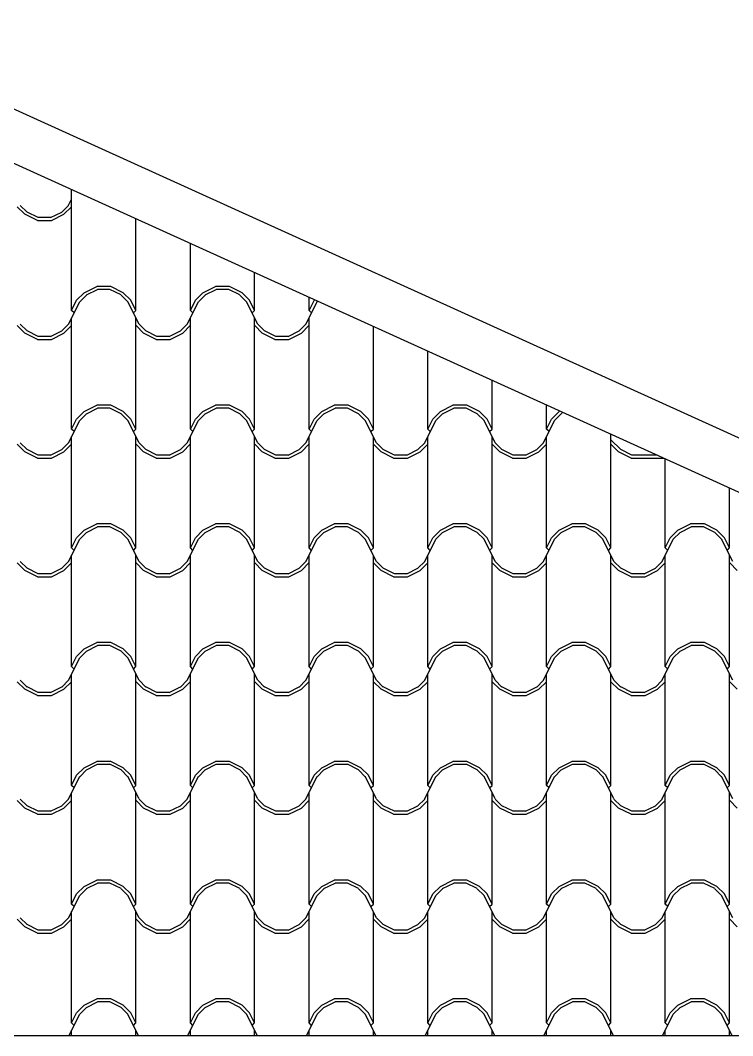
# Model space of a CAD drawing. Extents: x -14.8 to 35.6, y 44.5 to 81.2.
# Drawn here: x 1.831 to 3.271, y 50.193 to 52.245 of the extents above; entities that cross this region are included whole.
import ezdxf

# ---------------------------------------------------------------- set-up
doc = ezdxf.new("R2010")
doc.units = 0
doc.header["$MEASUREMENT"] = 0
doc.layers.add('NUEVO', color=1, linetype='CONTINUOUS')
doc.layers.add('RELLENO', color=7, linetype='CONTINUOUS')

msp = doc.modelspace()

# ---------------------------------------------------------------- linework, layer by layer
at = {"layer": 'NUEVO'}
for p, q in [((1.4227, 52.2452), (5.7474, 50.284)), ((1.4227, 52.1354), (5.7061, 50.1929)), ((5.7061, 50.1929), (-2.8606, 50.1929)), ((4.4994, 50.1929), (-2.8606, 50.1929))]:
    msp.add_line(p, q, dxfattribs=at)
at = {"layer": 'RELLENO', "color": 1}
for p, q in [((1.935, 51.6589), (1.935, 51.9031)), ((1.8405, 51.8531), (1.8252, 51.8684)), ((1.8449, 51.8576), (1.8313, 51.8712)), ((1.9151, 51.8576), (1.9287, 51.8712)), ((1.9195, 51.8531), (1.9348, 51.8684)), ((1.9287, 51.8713), (1.9344, 51.8827)), ((1.9287, 51.8713), (1.9344, 51.8827)), ((1.8659, 51.8404), (1.8405, 51.8532)), ((1.8675, 51.8464), (1.8449, 51.8577)), ((1.8925, 51.8464), (1.8675, 51.8464)), ((1.8925, 51.8464), (1.9151, 51.8577)), ((1.8941, 51.8404), (1.9195, 51.8532)), ((2.065, 51.6589), (2.065, 51.8442)), ((1.8659, 51.8404), (1.8941, 51.8404)), ((2.175, 51.6589), (2.175, 51.7943)), ((2.305, 51.6589), (2.305, 51.7353)), ((1.9605, 51.6946), (1.9859, 51.7073)), ((1.9649, 51.6901), (1.9875, 51.7014)), ((2.0141, 51.7073), (1.9859, 51.7073)), ((2.0125, 51.7013), (1.9875, 51.7013)), ((2.0351, 51.6901), (2.0125, 51.7014)), ((2.0395, 51.6946), (2.0141, 51.7073)), ((2.2005, 51.6946), (2.2259, 51.7073)), ((2.2049, 51.6901), (2.2275, 51.7014)), ((2.2541, 51.7073), (2.2259, 51.7073)), ((2.2525, 51.7013), (2.2275, 51.7013)), ((2.2751, 51.6901), (2.2525, 51.7014)), ((2.2795, 51.6946), (2.2541, 51.7073)), ((1.935, 51.6589), (1.9452, 51.6793)), ((1.935, 51.6589), (1.9452, 51.6793)), ((1.9452, 51.6793), (1.9605, 51.6945)), ((1.9513, 51.6764), (1.9649, 51.69)), ((2.0487, 51.6764), (2.0351, 51.69)), ((2.0548, 51.6793), (2.0395, 51.6945)), ((2.065, 51.6589), (2.0548, 51.6793)), ((2.065, 51.6589), (2.0548, 51.6793)), ((2.175, 51.6589), (2.1852, 51.6793)), ((2.175, 51.6589), (2.1852, 51.6793)), ((2.1852, 51.6793), (2.2005, 51.6945)), ((2.1913, 51.6764), (2.2049, 51.69)), ((2.2887, 51.6764), (2.2751, 51.69)), ((2.2948, 51.6793), (2.2795, 51.6945)), ((2.305, 51.6589), (2.2948, 51.6793)), ((2.305, 51.6589), (2.2948, 51.6793)), ((2.415, 51.6589), (2.415, 51.6854)), ((2.415, 51.6589), (2.4258, 51.6805)), ((1.9287, 51.6313), (1.9513, 51.6765)), ((1.9287, 51.6313), (1.9513, 51.6765)), ((1.94, 51.6538), (1.935, 51.6588)), ((2.0713, 51.6313), (2.0487, 51.6765)), ((2.0713, 51.6313), (2.0487, 51.6765)), ((2.06, 51.6538), (2.065, 51.6588)), ((2.1687, 51.6313), (2.1913, 51.6765)), ((2.1687, 51.6313), (2.1913, 51.6765)), ((2.18, 51.6538), (2.175, 51.6588)), ((2.3113, 51.6313), (2.2887, 51.6765)), ((2.3113, 51.6313), (2.2887, 51.6765)), ((2.3, 51.6538), (2.305, 51.6588)), ((2.4087, 51.6313), (2.4319, 51.6777)), ((2.4087, 51.6313), (2.4319, 51.6777)), ((2.415, 51.6589), (2.4174, 51.6637)), ((2.42, 51.6538), (2.415, 51.6588)), ((1.935, 51.4189), (1.935, 51.6439)), ((2.065, 51.4189), (2.065, 51.6439)), ((2.175, 51.4189), (2.175, 51.6439)), ((2.305, 51.4189), (2.305, 51.6439)), ((2.415, 51.4189), (2.415, 51.6439)), ((1.8405, 51.6131), (1.8252, 51.6284)), ((1.8449, 51.6176), (1.8313, 51.6312)), ((1.8675, 51.6064), (1.8449, 51.6177)), ((1.8925, 51.6064), (1.9151, 51.6177)), ((1.9151, 51.6176), (1.9287, 51.6312)), ((1.9195, 51.6131), (1.9348, 51.6284)), ((2.0805, 51.6131), (2.0652, 51.6284)), ((2.0849, 51.6176), (2.0713, 51.6312)), ((2.1075, 51.6064), (2.0849, 51.6177)), ((2.1325, 51.6064), (2.1551, 51.6177)), ((2.1551, 51.6176), (2.1687, 51.6312)), ((2.1595, 51.6131), (2.1748, 51.6284)), ((2.3205, 51.6131), (2.3052, 51.6284)), ((2.3249, 51.6176), (2.3113, 51.6312)), ((2.3475, 51.6064), (2.3249, 51.6177)), ((2.3725, 51.6064), (2.3951, 51.6177)), ((2.3951, 51.6176), (2.4087, 51.6312)), ((2.3995, 51.6131), (2.4148, 51.6284)), ((2.545, 51.4189), (2.545, 51.6265)), ((1.8659, 51.6004), (1.8405, 51.6131)), ((1.8659, 51.6004), (1.8941, 51.6004)), ((1.8925, 51.6064), (1.8675, 51.6064)), ((1.8941, 51.6004), (1.9195, 51.6131)), ((2.1059, 51.6004), (2.0805, 51.6131)), ((2.1059, 51.6004), (2.1341, 51.6004)), ((2.1325, 51.6064), (2.1075, 51.6064)), ((2.1341, 51.6004), (2.1595, 51.6131)), ((2.3459, 51.6004), (2.3205, 51.6131)), ((2.3459, 51.6004), (2.3741, 51.6004)), ((2.3725, 51.6064), (2.3475, 51.6064)), ((2.3741, 51.6004), (2.3995, 51.6131)), ((2.655, 51.4189), (2.655, 51.5766)), ((2.785, 51.4189), (2.785, 51.5176)), ((1.9452, 51.4393), (1.9605, 51.4545)), ((1.9605, 51.4546), (1.9859, 51.4673)), ((1.9649, 51.4501), (1.9875, 51.4614)), ((2.0141, 51.4673), (1.9859, 51.4673)), ((2.0125, 51.4613), (1.9875, 51.4613)), ((2.0351, 51.4501), (2.0125, 51.4614)), ((2.0395, 51.4546), (2.0141, 51.4673)), ((2.0548, 51.4393), (2.0395, 51.4545)), ((2.1852, 51.4393), (2.2005, 51.4545)), ((2.2005, 51.4546), (2.2259, 51.4673)), ((2.2049, 51.4501), (2.2275, 51.4614)), ((2.2541, 51.4673), (2.2259, 51.4673)), ((2.2525, 51.4613), (2.2275, 51.4613)), ((2.2751, 51.4501), (2.2525, 51.4614)), ((2.2795, 51.4546), (2.2541, 51.4673)), ((2.2948, 51.4393), (2.2795, 51.4545)), ((2.4252, 51.4393), (2.4405, 51.4545)), ((2.4405, 51.4546), (2.4659, 51.4673)), ((2.4449, 51.4501), (2.4675, 51.4614)), ((2.4941, 51.4673), (2.4659, 51.4673)), ((2.4925, 51.4613), (2.4675, 51.4613)), ((2.5151, 51.4501), (2.4925, 51.4614)), ((2.5195, 51.4546), (2.4941, 51.4673)), ((2.5348, 51.4393), (2.5195, 51.4545)), ((2.6652, 51.4393), (2.6805, 51.4545)), ((2.6805, 51.4546), (2.7059, 51.4673)), ((2.6849, 51.4501), (2.7075, 51.4614)), ((2.7341, 51.4673), (2.7059, 51.4673)), ((2.7325, 51.4613), (2.7075, 51.4613)), ((2.7551, 51.4501), (2.7325, 51.4614)), ((2.7595, 51.4546), (2.7341, 51.4673)), ((2.7748, 51.4393), (2.7595, 51.4545)), ((2.895, 51.4189), (2.895, 51.4677)), ((2.9052, 51.4393), (2.9216, 51.4557)), ((2.9113, 51.4364), (2.9278, 51.4529)), ((1.9287, 51.3913), (1.9513, 51.4365)), ((1.9287, 51.3913), (1.9513, 51.4365)), ((1.935, 51.4189), (1.9452, 51.4393)), ((1.935, 51.4189), (1.9452, 51.4393)), ((1.9513, 51.4364), (1.9649, 51.45)), ((2.0487, 51.4364), (2.0351, 51.45)), ((2.0713, 51.3913), (2.0487, 51.4365)), ((2.0713, 51.3913), (2.0487, 51.4365)), ((2.065, 51.4189), (2.0548, 51.4393)), ((2.065, 51.4189), (2.0548, 51.4393)), ((2.1687, 51.3913), (2.1913, 51.4365)), ((2.1687, 51.3913), (2.1913, 51.4365)), ((2.175, 51.4189), (2.1852, 51.4393)), ((2.175, 51.4189), (2.1852, 51.4393)), ((2.1913, 51.4364), (2.2049, 51.45)), ((2.2887, 51.4364), (2.2751, 51.45)), ((2.3113, 51.3913), (2.2887, 51.4365)), ((2.3113, 51.3913), (2.2887, 51.4365)), ((2.305, 51.4189), (2.2948, 51.4393)), ((2.305, 51.4189), (2.2948, 51.4393)), ((2.4087, 51.3913), (2.4313, 51.4365)), ((2.4087, 51.3913), (2.4313, 51.4365)), ((2.415, 51.4189), (2.4252, 51.4393)), ((2.415, 51.4189), (2.4252, 51.4393)), ((2.4313, 51.4364), (2.4449, 51.45)), ((2.5287, 51.4364), (2.5151, 51.45)), ((2.5513, 51.3913), (2.5287, 51.4365)), ((2.5513, 51.3913), (2.5287, 51.4365)), ((2.545, 51.4189), (2.5348, 51.4393)), ((2.545, 51.4189), (2.5348, 51.4393)), ((2.6487, 51.3913), (2.6713, 51.4365)), ((2.6487, 51.3913), (2.6713, 51.4365)), ((2.655, 51.4189), (2.6652, 51.4393)), ((2.655, 51.4189), (2.6652, 51.4393)), ((2.6713, 51.4364), (2.6849, 51.45)), ((2.7687, 51.4364), (2.7551, 51.45)), ((2.7913, 51.3913), (2.7687, 51.4365)), ((2.7913, 51.3913), (2.7687, 51.4365)), ((2.785, 51.4189), (2.7748, 51.4393)), ((2.785, 51.4189), (2.7748, 51.4393)), ((2.8887, 51.3913), (2.9113, 51.4365)), ((2.8887, 51.3913), (2.9113, 51.4365)), ((2.895, 51.4189), (2.9052, 51.4393)), ((2.895, 51.4189), (2.9052, 51.4393)), ((1.94, 51.4138), (1.935, 51.4188)), ((2.06, 51.4138), (2.065, 51.4188)), ((2.18, 51.4138), (2.175, 51.4188)), ((2.3, 51.4138), (2.305, 51.4188)), ((2.42, 51.4138), (2.415, 51.4188)), ((2.54, 51.4138), (2.545, 51.4188)), ((2.66, 51.4138), (2.655, 51.4188)), ((2.78, 51.4138), (2.785, 51.4188)), ((2.9, 51.4138), (2.895, 51.4188)), ((1.8449, 51.3776), (1.8313, 51.3912)), ((1.9151, 51.3776), (1.9287, 51.3912)), ((1.935, 51.1789), (1.935, 51.4039)), ((2.065, 51.1789), (2.065, 51.4039)), ((2.0849, 51.3776), (2.0713, 51.3912)), ((2.1551, 51.3776), (2.1687, 51.3912)), ((2.175, 51.1789), (2.175, 51.4039)), ((2.305, 51.1789), (2.305, 51.4039)), ((2.3249, 51.3776), (2.3113, 51.3912)), ((2.3951, 51.3776), (2.4087, 51.3912)), ((2.415, 51.1789), (2.415, 51.4039)), ((2.545, 51.1789), (2.545, 51.4039)), ((2.5649, 51.3776), (2.5513, 51.3912)), ((2.6351, 51.3776), (2.6487, 51.3912)), ((2.655, 51.1789), (2.655, 51.4039)), ((2.785, 51.1789), (2.785, 51.4039)), ((2.8049, 51.3776), (2.7913, 51.3912)), ((2.8751, 51.3776), (2.8887, 51.3912)), ((2.895, 51.1789), (2.895, 51.4039)), ((3.025, 51.1789), (3.025, 51.4088)), ((3.0449, 51.3776), (3.025, 51.3975)), ((1.8405, 51.3731), (1.8252, 51.3884)), ((1.8659, 51.3604), (1.8405, 51.3731)), ((1.8675, 51.3664), (1.8449, 51.3777)), ((1.8925, 51.3664), (1.9151, 51.3777)), ((1.8941, 51.3604), (1.9195, 51.3731)), ((1.9195, 51.3731), (1.9348, 51.3884)), ((2.0805, 51.3731), (2.0652, 51.3884)), ((2.1059, 51.3604), (2.0805, 51.3731)), ((2.1075, 51.3664), (2.0849, 51.3777)), ((2.1325, 51.3664), (2.1551, 51.3777)), ((2.1341, 51.3604), (2.1595, 51.3731)), ((2.1595, 51.3731), (2.1748, 51.3884)), ((2.3205, 51.3731), (2.3052, 51.3884)), ((2.3459, 51.3604), (2.3205, 51.3731)), ((2.3475, 51.3664), (2.3249, 51.3777)), ((2.3725, 51.3664), (2.3951, 51.3777)), ((2.3741, 51.3604), (2.3995, 51.3731)), ((2.3995, 51.3731), (2.4148, 51.3884)), ((2.5605, 51.3731), (2.5452, 51.3884)), ((2.5859, 51.3604), (2.5605, 51.3731)), ((2.5875, 51.3664), (2.5649, 51.3777)), ((2.6125, 51.3664), (2.6351, 51.3777)), ((2.6141, 51.3604), (2.6395, 51.3731)), ((2.6395, 51.3731), (2.6548, 51.3884)), ((2.8005, 51.3731), (2.7852, 51.3884)), ((2.8259, 51.3604), (2.8005, 51.3731)), ((2.8275, 51.3664), (2.8049, 51.3777)), ((2.8525, 51.3664), (2.8751, 51.3777)), ((2.8541, 51.3604), (2.8795, 51.3731)), ((2.8795, 51.3731), (2.8948, 51.3884)), ((3.0405, 51.3731), (3.025, 51.3886)), ((3.0659, 51.3604), (3.0405, 51.3731)), ((3.0675, 51.3664), (3.0449, 51.3777)), ((1.8659, 51.3604), (1.8941, 51.3604)), ((1.8925, 51.3664), (1.8675, 51.3664)), ((2.1059, 51.3604), (2.1341, 51.3604)), ((2.1325, 51.3664), (2.1075, 51.3664)), ((2.3459, 51.3604), (2.3741, 51.3604)), ((2.3725, 51.3664), (2.3475, 51.3664)), ((2.5859, 51.3604), (2.6141, 51.3604)), ((2.6125, 51.3664), (2.5875, 51.3664)), ((2.8259, 51.3604), (2.8541, 51.3604)), ((2.8525, 51.3664), (2.8275, 51.3664)), ((3.0659, 51.3604), (3.1316, 51.3604)), ((3.1185, 51.3664), (3.0675, 51.3664)), ((3.135, 51.1789), (3.135, 51.3589)), ((3.265, 51.1789), (3.265, 51.2999)), ((1.9605, 51.2146), (1.9859, 51.2273)), ((2.0141, 51.2273), (1.9859, 51.2273)), ((2.0395, 51.2146), (2.0141, 51.2273)), ((2.2005, 51.2146), (2.2259, 51.2273)), ((2.2541, 51.2273), (2.2259, 51.2273)), ((2.2795, 51.2146), (2.2541, 51.2273)), ((2.4405, 51.2146), (2.4659, 51.2273)), ((2.4941, 51.2273), (2.4659, 51.2273)), ((2.5195, 51.2146), (2.4941, 51.2273)), ((2.6805, 51.2146), (2.7059, 51.2273)), ((2.7341, 51.2273), (2.7059, 51.2273)), ((2.7595, 51.2146), (2.7341, 51.2273)), ((2.9205, 51.2146), (2.9459, 51.2273)), ((2.9741, 51.2273), (2.9459, 51.2273)), ((2.9995, 51.2146), (2.9741, 51.2273)), ((3.1605, 51.2146), (3.1859, 51.2273)), ((3.2141, 51.2273), (3.1859, 51.2273)), ((3.2395, 51.2146), (3.2141, 51.2273)), ((1.9452, 51.1993), (1.9605, 51.2145)), ((1.9513, 51.1964), (1.9649, 51.21)), ((1.9649, 51.2101), (1.9875, 51.2214)), ((2.0125, 51.2213), (1.9875, 51.2213)), ((2.0351, 51.2101), (2.0125, 51.2214)), ((2.0487, 51.1964), (2.0351, 51.21)), ((2.0548, 51.1993), (2.0395, 51.2145)), ((2.1852, 51.1993), (2.2005, 51.2145)), ((2.1913, 51.1964), (2.2049, 51.21)), ((2.2049, 51.2101), (2.2275, 51.2214)), ((2.2525, 51.2213), (2.2275, 51.2213)), ((2.2751, 51.2101), (2.2525, 51.2214)), ((2.2887, 51.1964), (2.2751, 51.21)), ((2.2948, 51.1993), (2.2795, 51.2145)), ((2.4252, 51.1993), (2.4405, 51.2145)), ((2.4313, 51.1964), (2.4449, 51.21)), ((2.4449, 51.2101), (2.4675, 51.2214)), ((2.4925, 51.2213), (2.4675, 51.2213)), ((2.5151, 51.2101), (2.4925, 51.2214)), ((2.5287, 51.1964), (2.5151, 51.21)), ((2.5348, 51.1993), (2.5195, 51.2145)), ((2.6652, 51.1993), (2.6805, 51.2145)), ((2.6713, 51.1964), (2.6849, 51.21)), ((2.6849, 51.2101), (2.7075, 51.2214)), ((2.7325, 51.2213), (2.7075, 51.2213)), ((2.7551, 51.2101), (2.7325, 51.2214)), ((2.7687, 51.1964), (2.7551, 51.21)), ((2.7748, 51.1993), (2.7595, 51.2145)), ((2.9052, 51.1993), (2.9205, 51.2145)), ((2.9113, 51.1964), (2.9249, 51.21)), ((2.9249, 51.2101), (2.9475, 51.2214)), ((2.9725, 51.2213), (2.9475, 51.2213)), ((2.9951, 51.2101), (2.9725, 51.2214)), ((3.0087, 51.1964), (2.9951, 51.21)), ((3.0148, 51.1993), (2.9995, 51.2145)), ((3.1452, 51.1993), (3.1605, 51.2145)), ((3.1513, 51.1964), (3.1649, 51.21)), ((3.1649, 51.2101), (3.1875, 51.2214)), ((3.2125, 51.2213), (3.1875, 51.2213)), ((3.2351, 51.2101), (3.2125, 51.2214)), ((3.2487, 51.1964), (3.2351, 51.21)), ((3.2548, 51.1993), (3.2395, 51.2145)), ((1.9287, 51.1513), (1.9513, 51.1965)), ((1.9287, 51.1513), (1.9513, 51.1965)), ((1.935, 51.1789), (1.9452, 51.1993)), ((1.935, 51.1789), (1.9452, 51.1993)), ((2.0713, 51.1513), (2.0487, 51.1965)), ((2.0713, 51.1513), (2.0487, 51.1965)), ((2.065, 51.1789), (2.0548, 51.1993)), ((2.065, 51.1789), (2.0548, 51.1993)), ((2.1687, 51.1513), (2.1913, 51.1965)), ((2.1687, 51.1513), (2.1913, 51.1965)), ((2.175, 51.1789), (2.1852, 51.1993)), ((2.175, 51.1789), (2.1852, 51.1993)), ((2.3113, 51.1513), (2.2887, 51.1965)), ((2.3113, 51.1513), (2.2887, 51.1965)), ((2.305, 51.1789), (2.2948, 51.1993)), ((2.305, 51.1789), (2.2948, 51.1993)), ((2.4087, 51.1513), (2.4313, 51.1965)), ((2.4087, 51.1513), (2.4313, 51.1965)), ((2.415, 51.1789), (2.4252, 51.1993)), ((2.415, 51.1789), (2.4252, 51.1993)), ((2.5513, 51.1513), (2.5287, 51.1965)), ((2.5513, 51.1513), (2.5287, 51.1965)), ((2.545, 51.1789), (2.5348, 51.1993)), ((2.545, 51.1789), (2.5348, 51.1993)), ((2.6487, 51.1513), (2.6713, 51.1965)), ((2.6487, 51.1513), (2.6713, 51.1965)), ((2.655, 51.1789), (2.6652, 51.1993)), ((2.655, 51.1789), (2.6652, 51.1993)), ((2.7913, 51.1513), (2.7687, 51.1965)), ((2.7913, 51.1513), (2.7687, 51.1965)), ((2.785, 51.1789), (2.7748, 51.1993)), ((2.785, 51.1789), (2.7748, 51.1993)), ((2.8887, 51.1513), (2.9113, 51.1965)), ((2.8887, 51.1513), (2.9113, 51.1965)), ((2.895, 51.1789), (2.9052, 51.1993)), ((2.895, 51.1789), (2.9052, 51.1993)), ((3.0313, 51.1513), (3.0087, 51.1965)), ((3.0313, 51.1513), (3.0087, 51.1965)), ((3.025, 51.1789), (3.0148, 51.1993)), ((3.025, 51.1789), (3.0148, 51.1993)), ((3.1287, 51.1513), (3.1513, 51.1965)), ((3.1287, 51.1513), (3.1513, 51.1965)), ((3.135, 51.1789), (3.1452, 51.1993)), ((3.135, 51.1789), (3.1452, 51.1993)), ((3.2713, 51.1513), (3.2487, 51.1965)), ((3.2713, 51.1513), (3.2487, 51.1965)), ((3.265, 51.1789), (3.2548, 51.1993)), ((3.265, 51.1789), (3.2548, 51.1993)), ((1.94, 51.1738), (1.935, 51.1788)), ((2.06, 51.1738), (2.065, 51.1788)), ((2.18, 51.1738), (2.175, 51.1788)), ((2.3, 51.1738), (2.305, 51.1788)), ((2.42, 51.1738), (2.415, 51.1788)), ((2.54, 51.1738), (2.545, 51.1788)), ((2.66, 51.1738), (2.655, 51.1788)), ((2.78, 51.1738), (2.785, 51.1788)), ((2.9, 51.1738), (2.895, 51.1788)), ((3.02, 51.1738), (3.025, 51.1788)), ((3.14, 51.1738), (3.135, 51.1788)), ((3.26, 51.1738), (3.265, 51.1788)), ((1.8405, 51.1331), (1.8252, 51.1484)), ((1.8449, 51.1376), (1.8313, 51.1512)), ((1.9151, 51.1376), (1.9287, 51.1512)), ((1.9195, 51.1331), (1.9348, 51.1484)), ((1.935, 50.9389), (1.935, 51.1639)), ((2.065, 50.9389), (2.065, 51.1639)), ((2.0805, 51.1331), (2.0652, 51.1484)), ((2.0849, 51.1376), (2.0713, 51.1512)), ((2.1551, 51.1376), (2.1687, 51.1512)), ((2.1595, 51.1331), (2.1748, 51.1484)), ((2.175, 50.9389), (2.175, 51.1639)), ((2.305, 50.9389), (2.305, 51.1639)), ((2.3205, 51.1331), (2.3052, 51.1484)), ((2.3249, 51.1376), (2.3113, 51.1512)), ((2.3951, 51.1376), (2.4087, 51.1512)), ((2.3995, 51.1331), (2.4148, 51.1484)), ((2.415, 50.9389), (2.415, 51.1639)), ((2.545, 50.9389), (2.545, 51.1639)), ((2.5605, 51.1331), (2.5452, 51.1484)), ((2.5649, 51.1376), (2.5513, 51.1512)), ((2.6351, 51.1376), (2.6487, 51.1512)), ((2.6395, 51.1331), (2.6548, 51.1484)), ((2.655, 50.9389), (2.655, 51.1639)), ((2.785, 50.9389), (2.785, 51.1639)), ((2.8005, 51.1331), (2.7852, 51.1484)), ((2.8049, 51.1376), (2.7913, 51.1512)), ((2.8751, 51.1376), (2.8887, 51.1512)), ((2.8795, 51.1331), (2.8948, 51.1484)), ((2.895, 50.9389), (2.895, 51.1639)), ((3.025, 50.9389), (3.025, 51.1639)), ((3.0405, 51.1331), (3.0252, 51.1484)), ((3.0449, 51.1376), (3.0313, 51.1512)), ((3.1151, 51.1376), (3.1287, 51.1512)), ((3.1195, 51.1331), (3.1348, 51.1484)), ((3.135, 50.9389), (3.135, 51.1639)), ((3.265, 50.9389), (3.265, 51.1639)), ((3.2805, 51.1331), (3.2652, 51.1484)), ((1.8659, 51.1204), (1.8405, 51.1331)), ((1.8675, 51.1264), (1.8449, 51.1377)), ((1.8925, 51.1264), (1.8675, 51.1264)), ((1.8925, 51.1264), (1.9151, 51.1377)), ((1.8941, 51.1204), (1.9195, 51.1331)), ((2.1059, 51.1204), (2.0805, 51.1331)), ((2.1075, 51.1264), (2.0849, 51.1377)), ((2.1325, 51.1264), (2.1075, 51.1264)), ((2.1325, 51.1264), (2.1551, 51.1377)), ((2.1341, 51.1204), (2.1595, 51.1331)), ((2.3459, 51.1204), (2.3205, 51.1331)), ((2.3475, 51.1264), (2.3249, 51.1377)), ((2.3725, 51.1264), (2.3475, 51.1264)), ((2.3725, 51.1264), (2.3951, 51.1377)), ((2.3741, 51.1204), (2.3995, 51.1331)), ((2.5859, 51.1204), (2.5605, 51.1331)), ((2.5875, 51.1264), (2.5649, 51.1377)), ((2.6125, 51.1264), (2.5875, 51.1264)), ((2.6125, 51.1264), (2.6351, 51.1377)), ((2.6141, 51.1204), (2.6395, 51.1331)), ((2.8259, 51.1204), (2.8005, 51.1331)), ((2.8275, 51.1264), (2.8049, 51.1377)), ((2.8525, 51.1264), (2.8275, 51.1264)), ((2.8525, 51.1264), (2.8751, 51.1377)), ((2.8541, 51.1204), (2.8795, 51.1331)), ((3.0659, 51.1204), (3.0405, 51.1331)), ((3.0675, 51.1264), (3.0449, 51.1377)), ((3.0925, 51.1264), (3.0675, 51.1264)), ((3.0925, 51.1264), (3.1151, 51.1377)), ((3.0941, 51.1204), (3.1195, 51.1331)), ((1.8659, 51.1204), (1.8941, 51.1204)), ((2.1059, 51.1204), (2.1341, 51.1204)), ((2.3459, 51.1204), (2.3741, 51.1204)), ((2.5859, 51.1204), (2.6141, 51.1204)), ((2.8259, 51.1204), (2.8541, 51.1204)), ((3.0659, 51.1204), (3.0941, 51.1204)), ((1.9605, 50.9746), (1.9859, 50.9873)), ((1.9649, 50.9701), (1.9875, 50.9814)), ((2.0141, 50.9873), (1.9859, 50.9873)), ((2.0125, 50.9813), (1.9875, 50.9813)), ((2.0351, 50.9701), (2.0125, 50.9814)), ((2.0395, 50.9746), (2.0141, 50.9873)), ((2.2005, 50.9746), (2.2259, 50.9873)), ((2.2049, 50.9701), (2.2275, 50.9814)), ((2.2541, 50.9873), (2.2259, 50.9873)), ((2.2525, 50.9813), (2.2275, 50.9813)), ((2.2751, 50.9701), (2.2525, 50.9814)), ((2.2795, 50.9746), (2.2541, 50.9873)), ((2.4405, 50.9746), (2.4659, 50.9873)), ((2.4449, 50.9701), (2.4675, 50.9814)), ((2.4941, 50.9873), (2.4659, 50.9873)), ((2.4925, 50.9813), (2.4675, 50.9813)), ((2.5151, 50.9701), (2.4925, 50.9814)), ((2.5195, 50.9746), (2.4941, 50.9873)), ((2.6805, 50.9746), (2.7059, 50.9873)), ((2.6849, 50.9701), (2.7075, 50.9814)), ((2.7341, 50.9873), (2.7059, 50.9873)), ((2.7325, 50.9813), (2.7075, 50.9813)), ((2.7551, 50.9701), (2.7325, 50.9814)), ((2.7595, 50.9746), (2.7341, 50.9873)), ((2.9205, 50.9746), (2.9459, 50.9873)), ((2.9249, 50.9701), (2.9475, 50.9814)), ((2.9741, 50.9873), (2.9459, 50.9873)), ((2.9725, 50.9813), (2.9475, 50.9813)), ((2.9951, 50.9701), (2.9725, 50.9814)), ((2.9995, 50.9746), (2.9741, 50.9873)), ((3.1605, 50.9746), (3.1859, 50.9873)), ((3.1649, 50.9701), (3.1875, 50.9814)), ((3.2141, 50.9873), (3.1859, 50.9873)), ((3.2125, 50.9813), (3.1875, 50.9813)), ((3.2351, 50.9701), (3.2125, 50.9814)), ((3.2395, 50.9746), (3.2141, 50.9873)), ((1.9452, 50.9593), (1.9605, 50.9745)), ((1.9513, 50.9564), (1.9649, 50.97)), ((2.0487, 50.9564), (2.0351, 50.97)), ((2.0548, 50.9593), (2.0395, 50.9745)), ((2.1852, 50.9593), (2.2005, 50.9745)), ((2.1913, 50.9564), (2.2049, 50.97)), ((2.2887, 50.9564), (2.2751, 50.97)), ((2.2948, 50.9593), (2.2795, 50.9745)), ((2.4252, 50.9593), (2.4405, 50.9745)), ((2.4313, 50.9564), (2.4449, 50.97)), ((2.5287, 50.9564), (2.5151, 50.97)), ((2.5348, 50.9593), (2.5195, 50.9745)), ((2.6652, 50.9593), (2.6805, 50.9745)), ((2.6713, 50.9564), (2.6849, 50.97)), ((2.7687, 50.9564), (2.7551, 50.97)), ((2.7748, 50.9593), (2.7595, 50.9745)), ((2.9052, 50.9593), (2.9205, 50.9745)), ((2.9113, 50.9564), (2.9249, 50.97)), ((3.0087, 50.9564), (2.9951, 50.97)), ((3.0148, 50.9593), (2.9995, 50.9745)), ((3.1452, 50.9593), (3.1605, 50.9745)), ((3.1513, 50.9564), (3.1649, 50.97)), ((3.2487, 50.9564), (3.2351, 50.97)), ((3.2548, 50.9593), (3.2395, 50.9745)), ((1.9287, 50.9113), (1.9513, 50.9565)), ((1.9287, 50.9113), (1.9513, 50.9565)), ((1.935, 50.9389), (1.9452, 50.9593)), ((1.935, 50.9389), (1.9452, 50.9593)), ((2.0713, 50.9113), (2.0487, 50.9565)), ((2.0713, 50.9113), (2.0487, 50.9565)), ((2.065, 50.9389), (2.0548, 50.9593)), ((2.065, 50.9389), (2.0548, 50.9593)), ((2.1687, 50.9113), (2.1913, 50.9565)), ((2.1687, 50.9113), (2.1913, 50.9565)), ((2.175, 50.9389), (2.1852, 50.9593)), ((2.175, 50.9389), (2.1852, 50.9593)), ((2.3113, 50.9113), (2.2887, 50.9565)), ((2.3113, 50.9113), (2.2887, 50.9565)), ((2.305, 50.9389), (2.2948, 50.9593)), ((2.305, 50.9389), (2.2948, 50.9593)), ((2.4087, 50.9113), (2.4313, 50.9565)), ((2.4087, 50.9113), (2.4313, 50.9565)), ((2.415, 50.9389), (2.4252, 50.9593)), ((2.415, 50.9389), (2.4252, 50.9593)), ((2.5513, 50.9113), (2.5287, 50.9565)), ((2.5513, 50.9113), (2.5287, 50.9565)), ((2.545, 50.9389), (2.5348, 50.9593)), ((2.545, 50.9389), (2.5348, 50.9593)), ((2.6487, 50.9113), (2.6713, 50.9565)), ((2.6487, 50.9113), (2.6713, 50.9565)), ((2.655, 50.9389), (2.6652, 50.9593)), ((2.655, 50.9389), (2.6652, 50.9593)), ((2.7913, 50.9113), (2.7687, 50.9565)), ((2.7913, 50.9113), (2.7687, 50.9565)), ((2.785, 50.9389), (2.7748, 50.9593)), ((2.785, 50.9389), (2.7748, 50.9593)), ((2.8887, 50.9113), (2.9113, 50.9565)), ((2.8887, 50.9113), (2.9113, 50.9565)), ((2.895, 50.9389), (2.9052, 50.9593)), ((2.895, 50.9389), (2.9052, 50.9593)), ((3.0313, 50.9113), (3.0087, 50.9565)), ((3.0313, 50.9113), (3.0087, 50.9565)), ((3.025, 50.9389), (3.0148, 50.9593)), ((3.025, 50.9389), (3.0148, 50.9593)), ((3.1287, 50.9113), (3.1513, 50.9565)), ((3.1287, 50.9113), (3.1513, 50.9565)), ((3.135, 50.9389), (3.1452, 50.9593)), ((3.135, 50.9389), (3.1452, 50.9593)), ((3.2713, 50.9113), (3.2487, 50.9565)), ((3.2713, 50.9113), (3.2487, 50.9565)), ((3.265, 50.9389), (3.2548, 50.9593)), ((3.265, 50.9389), (3.2548, 50.9593)), ((1.94, 50.9338), (1.935, 50.9388)), ((1.935, 50.6989), (1.935, 50.9239)), ((2.06, 50.9338), (2.065, 50.9388)), ((2.065, 50.6989), (2.065, 50.9239)), ((2.18, 50.9338), (2.175, 50.9388)), ((2.175, 50.6989), (2.175, 50.9239)), ((2.3, 50.9338), (2.305, 50.9388)), ((2.305, 50.6989), (2.305, 50.9239)), ((2.42, 50.9338), (2.415, 50.9388)), ((2.415, 50.6989), (2.415, 50.9239)), ((2.54, 50.9338), (2.545, 50.9388)), ((2.545, 50.6989), (2.545, 50.9239)), ((2.66, 50.9338), (2.655, 50.9388)), ((2.655, 50.6989), (2.655, 50.9239)), ((2.78, 50.9338), (2.785, 50.9388)), ((2.785, 50.6989), (2.785, 50.9239)), ((2.9, 50.9338), (2.895, 50.9388)), ((2.895, 50.6989), (2.895, 50.9239)), ((3.02, 50.9338), (3.025, 50.9388)), ((3.025, 50.6989), (3.025, 50.9239)), ((3.14, 50.9338), (3.135, 50.9388)), ((3.135, 50.6989), (3.135, 50.9239)), ((3.26, 50.9338), (3.265, 50.9388)), ((3.265, 50.6989), (3.265, 50.9239)), ((1.8405, 50.8931), (1.8252, 50.9084)), ((1.8449, 50.8976), (1.8313, 50.9112)), ((1.9151, 50.8976), (1.9287, 50.9112)), ((1.9195, 50.8931), (1.9348, 50.9084)), ((2.0805, 50.8931), (2.0652, 50.9084)), ((2.0849, 50.8976), (2.0713, 50.9112)), ((2.1551, 50.8976), (2.1687, 50.9112)), ((2.1595, 50.8931), (2.1748, 50.9084)), ((2.3205, 50.8931), (2.3052, 50.9084)), ((2.3249, 50.8976), (2.3113, 50.9112)), ((2.3951, 50.8976), (2.4087, 50.9112)), ((2.3995, 50.8931), (2.4148, 50.9084)), ((2.5605, 50.8931), (2.5452, 50.9084)), ((2.5649, 50.8976), (2.5513, 50.9112)), ((2.6351, 50.8976), (2.6487, 50.9112)), ((2.6395, 50.8931), (2.6548, 50.9084)), ((2.8005, 50.8931), (2.7852, 50.9084)), ((2.8049, 50.8976), (2.7913, 50.9112)), ((2.8751, 50.8976), (2.8887, 50.9112)), ((2.8795, 50.8931), (2.8948, 50.9084)), ((3.0405, 50.8931), (3.0252, 50.9084)), ((3.0449, 50.8976), (3.0313, 50.9112)), ((3.1151, 50.8976), (3.1287, 50.9112)), ((3.1195, 50.8931), (3.1348, 50.9084)), ((3.2805, 50.8931), (3.2652, 50.9084)), ((1.8659, 50.8804), (1.8405, 50.8931)), ((1.8675, 50.8864), (1.8449, 50.8977)), ((1.8659, 50.8804), (1.8941, 50.8804)), ((1.8925, 50.8864), (1.8675, 50.8864)), ((1.8925, 50.8864), (1.9151, 50.8977)), ((1.8941, 50.8804), (1.9195, 50.8931)), ((2.1059, 50.8804), (2.0805, 50.8931)), ((2.1075, 50.8864), (2.0849, 50.8977)), ((2.1059, 50.8804), (2.1341, 50.8804)), ((2.1325, 50.8864), (2.1075, 50.8864)), ((2.1325, 50.8864), (2.1551, 50.8977)), ((2.1341, 50.8804), (2.1595, 50.8931)), ((2.3459, 50.8804), (2.3205, 50.8931)), ((2.3475, 50.8864), (2.3249, 50.8977)), ((2.3459, 50.8804), (2.3741, 50.8804)), ((2.3725, 50.8864), (2.3475, 50.8864)), ((2.3725, 50.8864), (2.3951, 50.8977)), ((2.3741, 50.8804), (2.3995, 50.8931)), ((2.5859, 50.8804), (2.5605, 50.8931)), ((2.5875, 50.8864), (2.5649, 50.8977)), ((2.5859, 50.8804), (2.6141, 50.8804)), ((2.6125, 50.8864), (2.5875, 50.8864)), ((2.6125, 50.8864), (2.6351, 50.8977)), ((2.6141, 50.8804), (2.6395, 50.8931)), ((2.8259, 50.8804), (2.8005, 50.8931)), ((2.8275, 50.8864), (2.8049, 50.8977)), ((2.8259, 50.8804), (2.8541, 50.8804)), ((2.8525, 50.8864), (2.8275, 50.8864)), ((2.8525, 50.8864), (2.8751, 50.8977)), ((2.8541, 50.8804), (2.8795, 50.8931)), ((3.0659, 50.8804), (3.0405, 50.8931)), ((3.0675, 50.8864), (3.0449, 50.8977)), ((3.0659, 50.8804), (3.0941, 50.8804)), ((3.0925, 50.8864), (3.0675, 50.8864)), ((3.0925, 50.8864), (3.1151, 50.8977)), ((3.0941, 50.8804), (3.1195, 50.8931)), ((1.9452, 50.7193), (1.9605, 50.7345)), ((1.9605, 50.7346), (1.9859, 50.7473)), ((1.9649, 50.7301), (1.9875, 50.7414)), ((2.0141, 50.7473), (1.9859, 50.7473)), ((2.0125, 50.7413), (1.9875, 50.7413)), ((2.0351, 50.7301), (2.0125, 50.7414)), ((2.0395, 50.7346), (2.0141, 50.7473)), ((2.0548, 50.7193), (2.0395, 50.7345)), ((2.1852, 50.7193), (2.2005, 50.7345)), ((2.2005, 50.7346), (2.2259, 50.7473)), ((2.2049, 50.7301), (2.2275, 50.7414)), ((2.2541, 50.7473), (2.2259, 50.7473)), ((2.2525, 50.7413), (2.2275, 50.7413)), ((2.2751, 50.7301), (2.2525, 50.7414)), ((2.2795, 50.7346), (2.2541, 50.7473)), ((2.2948, 50.7193), (2.2795, 50.7345)), ((2.4252, 50.7193), (2.4405, 50.7345)), ((2.4405, 50.7346), (2.4659, 50.7473)), ((2.4449, 50.7301), (2.4675, 50.7414)), ((2.4941, 50.7473), (2.4659, 50.7473)), ((2.4925, 50.7413), (2.4675, 50.7413)), ((2.5151, 50.7301), (2.4925, 50.7414)), ((2.5195, 50.7346), (2.4941, 50.7473)), ((2.5348, 50.7193), (2.5195, 50.7345)), ((2.6652, 50.7193), (2.6805, 50.7345)), ((2.6805, 50.7346), (2.7059, 50.7473)), ((2.6849, 50.7301), (2.7075, 50.7414)), ((2.7341, 50.7473), (2.7059, 50.7473)), ((2.7325, 50.7413), (2.7075, 50.7413)), ((2.7551, 50.7301), (2.7325, 50.7414)), ((2.7595, 50.7346), (2.7341, 50.7473)), ((2.7748, 50.7193), (2.7595, 50.7345)), ((2.9052, 50.7193), (2.9205, 50.7345)), ((2.9205, 50.7346), (2.9459, 50.7473)), ((2.9249, 50.7301), (2.9475, 50.7414)), ((2.9741, 50.7473), (2.9459, 50.7473)), ((2.9725, 50.7413), (2.9475, 50.7413)), ((2.9951, 50.7301), (2.9725, 50.7414)), ((2.9995, 50.7346), (2.9741, 50.7473)), ((3.0148, 50.7193), (2.9995, 50.7345)), ((3.1452, 50.7193), (3.1605, 50.7345)), ((3.1605, 50.7346), (3.1859, 50.7473)), ((3.1649, 50.7301), (3.1875, 50.7414)), ((3.2141, 50.7473), (3.1859, 50.7473)), ((3.2125, 50.7413), (3.1875, 50.7413)), ((3.2351, 50.7301), (3.2125, 50.7414)), ((3.2395, 50.7346), (3.2141, 50.7473)), ((3.2548, 50.7193), (3.2395, 50.7345)), ((1.9287, 50.6713), (1.9513, 50.7165)), ((1.9287, 50.6713), (1.9513, 50.7165)), ((1.935, 50.6989), (1.9452, 50.7193)), ((1.935, 50.6989), (1.9452, 50.7193)), ((1.9513, 50.7164), (1.9649, 50.73)), ((2.0487, 50.7164), (2.0351, 50.73)), ((2.0713, 50.6713), (2.0487, 50.7165)), ((2.0713, 50.6713), (2.0487, 50.7165)), ((2.065, 50.6989), (2.0548, 50.7193)), ((2.065, 50.6989), (2.0548, 50.7193)), ((2.1687, 50.6713), (2.1913, 50.7165)), ((2.1687, 50.6713), (2.1913, 50.7165)), ((2.175, 50.6989), (2.1852, 50.7193)), ((2.175, 50.6989), (2.1852, 50.7193)), ((2.1913, 50.7164), (2.2049, 50.73)), ((2.2887, 50.7164), (2.2751, 50.73)), ((2.3113, 50.6713), (2.2887, 50.7165)), ((2.3113, 50.6713), (2.2887, 50.7165)), ((2.305, 50.6989), (2.2948, 50.7193)), ((2.305, 50.6989), (2.2948, 50.7193)), ((2.4087, 50.6713), (2.4313, 50.7165)), ((2.4087, 50.6713), (2.4313, 50.7165)), ((2.415, 50.6989), (2.4252, 50.7193)), ((2.415, 50.6989), (2.4252, 50.7193)), ((2.4313, 50.7164), (2.4449, 50.73)), ((2.5287, 50.7164), (2.5151, 50.73)), ((2.5513, 50.6713), (2.5287, 50.7165)), ((2.5513, 50.6713), (2.5287, 50.7165)), ((2.545, 50.6989), (2.5348, 50.7193)), ((2.545, 50.6989), (2.5348, 50.7193)), ((2.6487, 50.6713), (2.6713, 50.7165)), ((2.6487, 50.6713), (2.6713, 50.7165)), ((2.655, 50.6989), (2.6652, 50.7193)), ((2.655, 50.6989), (2.6652, 50.7193)), ((2.6713, 50.7164), (2.6849, 50.73)), ((2.7687, 50.7164), (2.7551, 50.73)), ((2.7913, 50.6713), (2.7687, 50.7165)), ((2.7913, 50.6713), (2.7687, 50.7165)), ((2.785, 50.6989), (2.7748, 50.7193)), ((2.785, 50.6989), (2.7748, 50.7193)), ((2.8887, 50.6713), (2.9113, 50.7165)), ((2.8887, 50.6713), (2.9113, 50.7165)), ((2.895, 50.6989), (2.9052, 50.7193)), ((2.895, 50.6989), (2.9052, 50.7193)), ((2.9113, 50.7164), (2.9249, 50.73)), ((3.0087, 50.7164), (2.9951, 50.73)), ((3.0313, 50.6713), (3.0087, 50.7165)), ((3.0313, 50.6713), (3.0087, 50.7165)), ((3.025, 50.6989), (3.0148, 50.7193)), ((3.025, 50.6989), (3.0148, 50.7193)), ((3.1287, 50.6713), (3.1513, 50.7165)), ((3.1287, 50.6713), (3.1513, 50.7165)), ((3.135, 50.6989), (3.1452, 50.7193)), ((3.135, 50.6989), (3.1452, 50.7193)), ((3.1513, 50.7164), (3.1649, 50.73)), ((3.2487, 50.7164), (3.2351, 50.73)), ((3.2713, 50.6713), (3.2487, 50.7165)), ((3.2713, 50.6713), (3.2487, 50.7165)), ((3.265, 50.6989), (3.2548, 50.7193)), ((3.265, 50.6989), (3.2548, 50.7193)), ((1.94, 50.6938), (1.935, 50.6988)), ((2.06, 50.6938), (2.065, 50.6988)), ((2.18, 50.6938), (2.175, 50.6988)), ((2.3, 50.6938), (2.305, 50.6988)), ((2.42, 50.6938), (2.415, 50.6988)), ((2.54, 50.6938), (2.545, 50.6988)), ((2.66, 50.6938), (2.655, 50.6988)), ((2.78, 50.6938), (2.785, 50.6988)), ((2.9, 50.6938), (2.895, 50.6988)), ((3.02, 50.6938), (3.025, 50.6988)), ((3.14, 50.6938), (3.135, 50.6988)), ((3.26, 50.6938), (3.265, 50.6988)), ((1.935, 50.4589), (1.935, 50.6839)), ((2.065, 50.4589), (2.065, 50.6839)), ((2.175, 50.4589), (2.175, 50.6839)), ((2.305, 50.4589), (2.305, 50.6839)), ((2.415, 50.4589), (2.415, 50.6839)), ((2.545, 50.4589), (2.545, 50.6839)), ((2.655, 50.4589), (2.655, 50.6839)), ((2.785, 50.4589), (2.785, 50.6839)), ((2.895, 50.4589), (2.895, 50.6839)), ((3.025, 50.4589), (3.025, 50.6839)), ((3.135, 50.4589), (3.135, 50.6839)), ((3.265, 50.4589), (3.265, 50.6839)), ((1.8405, 50.6531), (1.8252, 50.6684)), ((1.8449, 50.6576), (1.8313, 50.6712)), ((1.8659, 50.6404), (1.8405, 50.6531)), ((1.8675, 50.6464), (1.8449, 50.6577)), ((1.8925, 50.6464), (1.9151, 50.6577)), ((1.8941, 50.6404), (1.9195, 50.6531)), ((1.9151, 50.6576), (1.9287, 50.6712)), ((1.9195, 50.6531), (1.9348, 50.6684)), ((2.0805, 50.6531), (2.0652, 50.6684)), ((2.0849, 50.6576), (2.0713, 50.6712)), ((2.1059, 50.6404), (2.0805, 50.6531)), ((2.1075, 50.6464), (2.0849, 50.6577)), ((2.1325, 50.6464), (2.1551, 50.6577)), ((2.1341, 50.6404), (2.1595, 50.6531)), ((2.1551, 50.6576), (2.1687, 50.6712)), ((2.1595, 50.6531), (2.1748, 50.6684)), ((2.3205, 50.6531), (2.3052, 50.6684)), ((2.3249, 50.6576), (2.3113, 50.6712)), ((2.3459, 50.6404), (2.3205, 50.6531)), ((2.3475, 50.6464), (2.3249, 50.6577)), ((2.3725, 50.6464), (2.3951, 50.6577)), ((2.3741, 50.6404), (2.3995, 50.6531)), ((2.3951, 50.6576), (2.4087, 50.6712)), ((2.3995, 50.6531), (2.4148, 50.6684)), ((2.5605, 50.6531), (2.5452, 50.6684)), ((2.5649, 50.6576), (2.5513, 50.6712)), ((2.5859, 50.6404), (2.5605, 50.6531)), ((2.5875, 50.6464), (2.5649, 50.6577)), ((2.6125, 50.6464), (2.6351, 50.6577)), ((2.6141, 50.6404), (2.6395, 50.6531)), ((2.6351, 50.6576), (2.6487, 50.6712)), ((2.6395, 50.6531), (2.6548, 50.6684)), ((2.8005, 50.6531), (2.7852, 50.6684)), ((2.8049, 50.6576), (2.7913, 50.6712)), ((2.8259, 50.6404), (2.8005, 50.6531)), ((2.8275, 50.6464), (2.8049, 50.6577)), ((2.8525, 50.6464), (2.8751, 50.6577)), ((2.8541, 50.6404), (2.8795, 50.6531)), ((2.8751, 50.6576), (2.8887, 50.6712)), ((2.8795, 50.6531), (2.8948, 50.6684)), ((3.0405, 50.6531), (3.0252, 50.6684)), ((3.0449, 50.6576), (3.0313, 50.6712)), ((3.0659, 50.6404), (3.0405, 50.6531)), ((3.0675, 50.6464), (3.0449, 50.6577)), ((3.0925, 50.6464), (3.1151, 50.6577)), ((3.0941, 50.6404), (3.1195, 50.6531)), ((3.1151, 50.6576), (3.1287, 50.6712)), ((3.1195, 50.6531), (3.1348, 50.6684)), ((3.2805, 50.6531), (3.2652, 50.6684)), ((1.8659, 50.6404), (1.8941, 50.6404)), ((1.8925, 50.6464), (1.8675, 50.6464)), ((2.1059, 50.6404), (2.1341, 50.6404)), ((2.1325, 50.6464), (2.1075, 50.6464)), ((2.3459, 50.6404), (2.3741, 50.6404)), ((2.3725, 50.6464), (2.3475, 50.6464)), ((2.5859, 50.6404), (2.6141, 50.6404)), ((2.6125, 50.6464), (2.5875, 50.6464)), ((2.8259, 50.6404), (2.8541, 50.6404)), ((2.8525, 50.6464), (2.8275, 50.6464)), ((3.0659, 50.6404), (3.0941, 50.6404)), ((3.0925, 50.6464), (3.0675, 50.6464)), ((1.9452, 50.4793), (1.9605, 50.4945)), ((1.9513, 50.4764), (1.9649, 50.49)), ((1.9605, 50.4946), (1.9859, 50.5073)), ((1.9649, 50.4901), (1.9875, 50.5014)), ((2.0141, 50.5073), (1.9859, 50.5073)), ((2.0125, 50.5013), (1.9875, 50.5013)), ((2.0351, 50.4901), (2.0125, 50.5014)), ((2.0395, 50.4946), (2.0141, 50.5073)), ((2.0487, 50.4764), (2.0351, 50.49)), ((2.0548, 50.4793), (2.0395, 50.4945)), ((2.1852, 50.4793), (2.2005, 50.4945)), ((2.1913, 50.4764), (2.2049, 50.49)), ((2.2005, 50.4946), (2.2259, 50.5073)), ((2.2049, 50.4901), (2.2275, 50.5014)), ((2.2541, 50.5073), (2.2259, 50.5073)), ((2.2525, 50.5013), (2.2275, 50.5013)), ((2.2751, 50.4901), (2.2525, 50.5014)), ((2.2795, 50.4946), (2.2541, 50.5073)), ((2.2887, 50.4764), (2.2751, 50.49)), ((2.2948, 50.4793), (2.2795, 50.4945)), ((2.4252, 50.4793), (2.4405, 50.4945)), ((2.4313, 50.4764), (2.4449, 50.49)), ((2.4405, 50.4946), (2.4659, 50.5073)), ((2.4449, 50.4901), (2.4675, 50.5014)), ((2.4941, 50.5073), (2.4659, 50.5073)), ((2.4925, 50.5013), (2.4675, 50.5013)), ((2.5151, 50.4901), (2.4925, 50.5014)), ((2.5195, 50.4946), (2.4941, 50.5073)), ((2.5287, 50.4764), (2.5151, 50.49)), ((2.5348, 50.4793), (2.5195, 50.4945)), ((2.6652, 50.4793), (2.6805, 50.4945)), ((2.6713, 50.4764), (2.6849, 50.49)), ((2.6805, 50.4946), (2.7059, 50.5073)), ((2.6849, 50.4901), (2.7075, 50.5014)), ((2.7341, 50.5073), (2.7059, 50.5073)), ((2.7325, 50.5013), (2.7075, 50.5013)), ((2.7551, 50.4901), (2.7325, 50.5014)), ((2.7595, 50.4946), (2.7341, 50.5073)), ((2.7687, 50.4764), (2.7551, 50.49)), ((2.7748, 50.4793), (2.7595, 50.4945)), ((2.9052, 50.4793), (2.9205, 50.4945)), ((2.9113, 50.4764), (2.9249, 50.49)), ((2.9205, 50.4946), (2.9459, 50.5073)), ((2.9249, 50.4901), (2.9475, 50.5014)), ((2.9741, 50.5073), (2.9459, 50.5073)), ((2.9725, 50.5013), (2.9475, 50.5013)), ((2.9951, 50.4901), (2.9725, 50.5014)), ((2.9995, 50.4946), (2.9741, 50.5073)), ((3.0087, 50.4764), (2.9951, 50.49)), ((3.0148, 50.4793), (2.9995, 50.4945)), ((3.1452, 50.4793), (3.1605, 50.4945)), ((3.1513, 50.4764), (3.1649, 50.49)), ((3.1605, 50.4946), (3.1859, 50.5073)), ((3.1649, 50.4901), (3.1875, 50.5014)), ((3.2141, 50.5073), (3.1859, 50.5073)), ((3.2125, 50.5013), (3.1875, 50.5013)), ((3.2351, 50.4901), (3.2125, 50.5014)), ((3.2395, 50.4946), (3.2141, 50.5073)), ((3.2487, 50.4764), (3.2351, 50.49)), ((3.2548, 50.4793), (3.2395, 50.4945)), ((1.9287, 50.4313), (1.9513, 50.4765)), ((1.9287, 50.4313), (1.9513, 50.4765)), ((1.935, 50.4589), (1.9452, 50.4793)), ((1.935, 50.4589), (1.9452, 50.4793)), ((2.0713, 50.4313), (2.0487, 50.4765)), ((2.0713, 50.4313), (2.0487, 50.4765)), ((2.065, 50.4589), (2.0548, 50.4793)), ((2.065, 50.4589), (2.0548, 50.4793)), ((2.1687, 50.4313), (2.1913, 50.4765)), ((2.1687, 50.4313), (2.1913, 50.4765)), ((2.175, 50.4589), (2.1852, 50.4793)), ((2.175, 50.4589), (2.1852, 50.4793)), ((2.3113, 50.4313), (2.2887, 50.4765)), ((2.3113, 50.4313), (2.2887, 50.4765)), ((2.305, 50.4589), (2.2948, 50.4793)), ((2.305, 50.4589), (2.2948, 50.4793)), ((2.4087, 50.4313), (2.4313, 50.4765)), ((2.4087, 50.4313), (2.4313, 50.4765)), ((2.415, 50.4589), (2.4252, 50.4793)), ((2.415, 50.4589), (2.4252, 50.4793)), ((2.5513, 50.4313), (2.5287, 50.4765)), ((2.5513, 50.4313), (2.5287, 50.4765)), ((2.545, 50.4589), (2.5348, 50.4793)), ((2.545, 50.4589), (2.5348, 50.4793)), ((2.6487, 50.4313), (2.6713, 50.4765)), ((2.6487, 50.4313), (2.6713, 50.4765)), ((2.655, 50.4589), (2.6652, 50.4793)), ((2.655, 50.4589), (2.6652, 50.4793)), ((2.7913, 50.4313), (2.7687, 50.4765)), ((2.7913, 50.4313), (2.7687, 50.4765)), ((2.785, 50.4589), (2.7748, 50.4793)), ((2.785, 50.4589), (2.7748, 50.4793)), ((2.8887, 50.4313), (2.9113, 50.4765)), ((2.8887, 50.4313), (2.9113, 50.4765)), ((2.895, 50.4589), (2.9052, 50.4793)), ((2.895, 50.4589), (2.9052, 50.4793)), ((3.0313, 50.4313), (3.0087, 50.4765)), ((3.0313, 50.4313), (3.0087, 50.4765)), ((3.025, 50.4589), (3.0148, 50.4793)), ((3.025, 50.4589), (3.0148, 50.4793)), ((3.1287, 50.4313), (3.1513, 50.4765)), ((3.1287, 50.4313), (3.1513, 50.4765)), ((3.135, 50.4589), (3.1452, 50.4793)), ((3.135, 50.4589), (3.1452, 50.4793)), ((3.2713, 50.4313), (3.2487, 50.4765)), ((3.2713, 50.4313), (3.2487, 50.4765)), ((3.265, 50.4589), (3.2548, 50.4793)), ((3.265, 50.4589), (3.2548, 50.4793)), ((1.94, 50.4538), (1.935, 50.4588)), ((2.06, 50.4538), (2.065, 50.4588)), ((2.18, 50.4538), (2.175, 50.4588)), ((2.3, 50.4538), (2.305, 50.4588)), ((2.42, 50.4538), (2.415, 50.4588)), ((2.54, 50.4538), (2.545, 50.4588)), ((2.66, 50.4538), (2.655, 50.4588)), ((2.78, 50.4538), (2.785, 50.4588)), ((2.9, 50.4538), (2.895, 50.4588)), ((3.02, 50.4538), (3.025, 50.4588)), ((3.14, 50.4538), (3.135, 50.4588)), ((3.26, 50.4538), (3.265, 50.4588)), ((1.8405, 50.4131), (1.8252, 50.4284)), ((1.8449, 50.4176), (1.8313, 50.4312)), ((1.9151, 50.4176), (1.9287, 50.4312)), ((1.9195, 50.4131), (1.9348, 50.4284)), ((1.935, 50.2189), (1.935, 50.4439)), ((2.065, 50.2189), (2.065, 50.4439)), ((2.0805, 50.4131), (2.0652, 50.4284)), ((2.0849, 50.4176), (2.0713, 50.4312)), ((2.1551, 50.4176), (2.1687, 50.4312)), ((2.1595, 50.4131), (2.1748, 50.4284)), ((2.175, 50.2189), (2.175, 50.4439)), ((2.305, 50.2189), (2.305, 50.4439)), ((2.3205, 50.4131), (2.3052, 50.4284)), ((2.3249, 50.4176), (2.3113, 50.4312)), ((2.3951, 50.4176), (2.4087, 50.4312)), ((2.3995, 50.4131), (2.4148, 50.4284)), ((2.415, 50.2189), (2.415, 50.4439)), ((2.545, 50.2189), (2.545, 50.4439)), ((2.5605, 50.4131), (2.5452, 50.4284)), ((2.5649, 50.4176), (2.5513, 50.4312)), ((2.6351, 50.4176), (2.6487, 50.4312)), ((2.6395, 50.4131), (2.6548, 50.4284)), ((2.655, 50.2189), (2.655, 50.4439)), ((2.785, 50.2189), (2.785, 50.4439)), ((2.8005, 50.4131), (2.7852, 50.4284)), ((2.8049, 50.4176), (2.7913, 50.4312)), ((2.8751, 50.4176), (2.8887, 50.4312)), ((2.8795, 50.4131), (2.8948, 50.4284)), ((2.895, 50.2189), (2.895, 50.4439)), ((3.025, 50.2189), (3.025, 50.4439)), ((3.0405, 50.4131), (3.0252, 50.4284)), ((3.0449, 50.4176), (3.0313, 50.4312)), ((3.1151, 50.4176), (3.1287, 50.4312)), ((3.1195, 50.4131), (3.1348, 50.4284)), ((3.135, 50.2189), (3.135, 50.4439)), ((3.265, 50.2189), (3.265, 50.4439)), ((3.2805, 50.4131), (3.2652, 50.4284)), ((1.8659, 50.4004), (1.8405, 50.4131)), ((1.8675, 50.4064), (1.8449, 50.4177)), ((1.8925, 50.4064), (1.8675, 50.4064)), ((1.8925, 50.4064), (1.9151, 50.4177)), ((1.8941, 50.4004), (1.9195, 50.4131)), ((2.1059, 50.4004), (2.0805, 50.4131)), ((2.1075, 50.4064), (2.0849, 50.4177)), ((2.1325, 50.4064), (2.1075, 50.4064)), ((2.1325, 50.4064), (2.1551, 50.4177)), ((2.1341, 50.4004), (2.1595, 50.4131)), ((2.3459, 50.4004), (2.3205, 50.4131)), ((2.3475, 50.4064), (2.3249, 50.4177)), ((2.3725, 50.4064), (2.3475, 50.4064)), ((2.3725, 50.4064), (2.3951, 50.4177)), ((2.3741, 50.4004), (2.3995, 50.4131)), ((2.5859, 50.4004), (2.5605, 50.4131)), ((2.5875, 50.4064), (2.5649, 50.4177)), ((2.6125, 50.4064), (2.5875, 50.4064)), ((2.6125, 50.4064), (2.6351, 50.4177)), ((2.6141, 50.4004), (2.6395, 50.4131)), ((2.8259, 50.4004), (2.8005, 50.4131)), ((2.8275, 50.4064), (2.8049, 50.4177)), ((2.8525, 50.4064), (2.8275, 50.4064)), ((2.8525, 50.4064), (2.8751, 50.4177)), ((2.8541, 50.4004), (2.8795, 50.4131)), ((3.0659, 50.4004), (3.0405, 50.4131)), ((3.0675, 50.4064), (3.0449, 50.4177)), ((3.0925, 50.4064), (3.0675, 50.4064)), ((3.0925, 50.4064), (3.1151, 50.4177)), ((3.0941, 50.4004), (3.1195, 50.4131)), ((1.8659, 50.4004), (1.8941, 50.4004)), ((2.1059, 50.4004), (2.1341, 50.4004)), ((2.3459, 50.4004), (2.3741, 50.4004)), ((2.5859, 50.4004), (2.6141, 50.4004)), ((2.8259, 50.4004), (2.8541, 50.4004)), ((3.0659, 50.4004), (3.0941, 50.4004)), ((1.9605, 50.2546), (1.9859, 50.2673)), ((2.0141, 50.2673), (1.9859, 50.2673)), ((2.0395, 50.2546), (2.0141, 50.2673)), ((2.2005, 50.2546), (2.2259, 50.2673)), ((2.2541, 50.2673), (2.2259, 50.2673)), ((2.2795, 50.2546), (2.2541, 50.2673)), ((2.4405, 50.2546), (2.4659, 50.2673)), ((2.4941, 50.2673), (2.4659, 50.2673)), ((2.5195, 50.2546), (2.4941, 50.2673)), ((2.6805, 50.2546), (2.7059, 50.2673)), ((2.7341, 50.2673), (2.7059, 50.2673)), ((2.7595, 50.2546), (2.7341, 50.2673)), ((2.9205, 50.2546), (2.9459, 50.2673)), ((2.9741, 50.2673), (2.9459, 50.2673)), ((2.9995, 50.2546), (2.9741, 50.2673)), ((3.1605, 50.2546), (3.1859, 50.2673)), ((3.2141, 50.2673), (3.1859, 50.2673)), ((3.2395, 50.2546), (3.2141, 50.2673)), ((1.9452, 50.2393), (1.9605, 50.2545)), ((1.9513, 50.2364), (1.9649, 50.25)), ((1.9649, 50.2501), (1.9875, 50.2614)), ((2.0125, 50.2613), (1.9875, 50.2613)), ((2.0351, 50.2501), (2.0125, 50.2614)), ((2.0487, 50.2364), (2.0351, 50.25)), ((2.0548, 50.2393), (2.0395, 50.2545)), ((2.1852, 50.2393), (2.2005, 50.2545)), ((2.1913, 50.2364), (2.2049, 50.25)), ((2.2049, 50.2501), (2.2275, 50.2614)), ((2.2525, 50.2613), (2.2275, 50.2613)), ((2.2751, 50.2501), (2.2525, 50.2614)), ((2.2887, 50.2364), (2.2751, 50.25)), ((2.2948, 50.2393), (2.2795, 50.2545)), ((2.4252, 50.2393), (2.4405, 50.2545)), ((2.4313, 50.2364), (2.4449, 50.25)), ((2.4449, 50.2501), (2.4675, 50.2614)), ((2.4925, 50.2613), (2.4675, 50.2613)), ((2.5151, 50.2501), (2.4925, 50.2614)), ((2.5287, 50.2364), (2.5151, 50.25)), ((2.5348, 50.2393), (2.5195, 50.2545)), ((2.6652, 50.2393), (2.6805, 50.2545)), ((2.6713, 50.2364), (2.6849, 50.25)), ((2.6849, 50.2501), (2.7075, 50.2614)), ((2.7325, 50.2613), (2.7075, 50.2613)), ((2.7551, 50.2501), (2.7325, 50.2614)), ((2.7687, 50.2364), (2.7551, 50.25)), ((2.7748, 50.2393), (2.7595, 50.2545)), ((2.9052, 50.2393), (2.9205, 50.2545)), ((2.9113, 50.2364), (2.9249, 50.25)), ((2.9249, 50.2501), (2.9475, 50.2614)), ((2.9725, 50.2613), (2.9475, 50.2613)), ((2.9951, 50.2501), (2.9725, 50.2614)), ((3.0087, 50.2364), (2.9951, 50.25)), ((3.0148, 50.2393), (2.9995, 50.2545)), ((3.1452, 50.2393), (3.1605, 50.2545)), ((3.1513, 50.2364), (3.1649, 50.25)), ((3.1649, 50.2501), (3.1875, 50.2614)), ((3.2125, 50.2613), (3.1875, 50.2613)), ((3.2351, 50.2501), (3.2125, 50.2614)), ((3.2487, 50.2364), (3.2351, 50.25)), ((3.2548, 50.2393), (3.2395, 50.2545)), ((1.9295, 50.1929), (1.9513, 50.2365)), ((1.9295, 50.1929), (1.9513, 50.2365)), ((1.935, 50.2189), (1.9452, 50.2393)), ((1.935, 50.2189), (1.9452, 50.2393)), ((2.0705, 50.1929), (2.0487, 50.2365)), ((2.0705, 50.1929), (2.0487, 50.2365)), ((2.065, 50.2189), (2.0548, 50.2393)), ((2.065, 50.2189), (2.0548, 50.2393)), ((2.1695, 50.1929), (2.1913, 50.2365)), ((2.1695, 50.1929), (2.1913, 50.2365)), ((2.175, 50.2189), (2.1852, 50.2393)), ((2.175, 50.2189), (2.1852, 50.2393)), ((2.3105, 50.1929), (2.2887, 50.2365)), ((2.3105, 50.1929), (2.2887, 50.2365)), ((2.305, 50.2189), (2.2948, 50.2393)), ((2.305, 50.2189), (2.2948, 50.2393)), ((2.4095, 50.1929), (2.4313, 50.2365)), ((2.4095, 50.1929), (2.4313, 50.2365)), ((2.415, 50.2189), (2.4252, 50.2393)), ((2.415, 50.2189), (2.4252, 50.2393)), ((2.5505, 50.1929), (2.5287, 50.2365)), ((2.5505, 50.1929), (2.5287, 50.2365)), ((2.545, 50.2189), (2.5348, 50.2393)), ((2.545, 50.2189), (2.5348, 50.2393)), ((2.6495, 50.1929), (2.6713, 50.2365)), ((2.6495, 50.1929), (2.6713, 50.2365)), ((2.655, 50.2189), (2.6652, 50.2393)), ((2.655, 50.2189), (2.6652, 50.2393)), ((2.7905, 50.1929), (2.7687, 50.2365)), ((2.7905, 50.1929), (2.7687, 50.2365)), ((2.785, 50.2189), (2.7748, 50.2393)), ((2.785, 50.2189), (2.7748, 50.2393)), ((2.8895, 50.1929), (2.9113, 50.2365)), ((2.8895, 50.1929), (2.9113, 50.2365)), ((2.895, 50.2189), (2.9052, 50.2393)), ((2.895, 50.2189), (2.9052, 50.2393)), ((3.0305, 50.1929), (3.0087, 50.2365)), ((3.0305, 50.1929), (3.0087, 50.2365)), ((3.025, 50.2189), (3.0148, 50.2393)), ((3.025, 50.2189), (3.0148, 50.2393)), ((3.1295, 50.1929), (3.1513, 50.2365)), ((3.1295, 50.1929), (3.1513, 50.2365)), ((3.135, 50.2189), (3.1452, 50.2393)), ((3.135, 50.2189), (3.1452, 50.2393)), ((3.2705, 50.1929), (3.2487, 50.2365)), ((3.2705, 50.1929), (3.2487, 50.2365)), ((3.265, 50.2189), (3.2548, 50.2393)), ((3.265, 50.2189), (3.2548, 50.2393)), ((1.94, 50.2138), (1.935, 50.2188)), ((1.935, 50.1929), (1.935, 50.2039)), ((2.06, 50.2138), (2.065, 50.2188)), ((2.065, 50.1929), (2.065, 50.2039)), ((2.18, 50.2138), (2.175, 50.2188)), ((2.175, 50.1929), (2.175, 50.2039)), ((2.3, 50.2138), (2.305, 50.2188)), ((2.305, 50.1929), (2.305, 50.2039)), ((2.42, 50.2138), (2.415, 50.2188)), ((2.415, 50.1929), (2.415, 50.2039)), ((2.54, 50.2138), (2.545, 50.2188)), ((2.545, 50.1929), (2.545, 50.2039)), ((2.66, 50.2138), (2.655, 50.2188)), ((2.655, 50.1929), (2.655, 50.2039)), ((2.78, 50.2138), (2.785, 50.2188)), ((2.785, 50.1929), (2.785, 50.2039)), ((2.9, 50.2138), (2.895, 50.2188)), ((2.895, 50.1929), (2.895, 50.2039)), ((3.02, 50.2138), (3.025, 50.2188)), ((3.025, 50.1929), (3.025, 50.2039)), ((3.14, 50.2138), (3.135, 50.2188)), ((3.135, 50.1929), (3.135, 50.2039)), ((3.26, 50.2138), (3.265, 50.2188)), ((3.265, 50.1929), (3.265, 50.2039))]:
    msp.add_line(p, q, dxfattribs=at)

doc.saveas('drawing.dxf')
